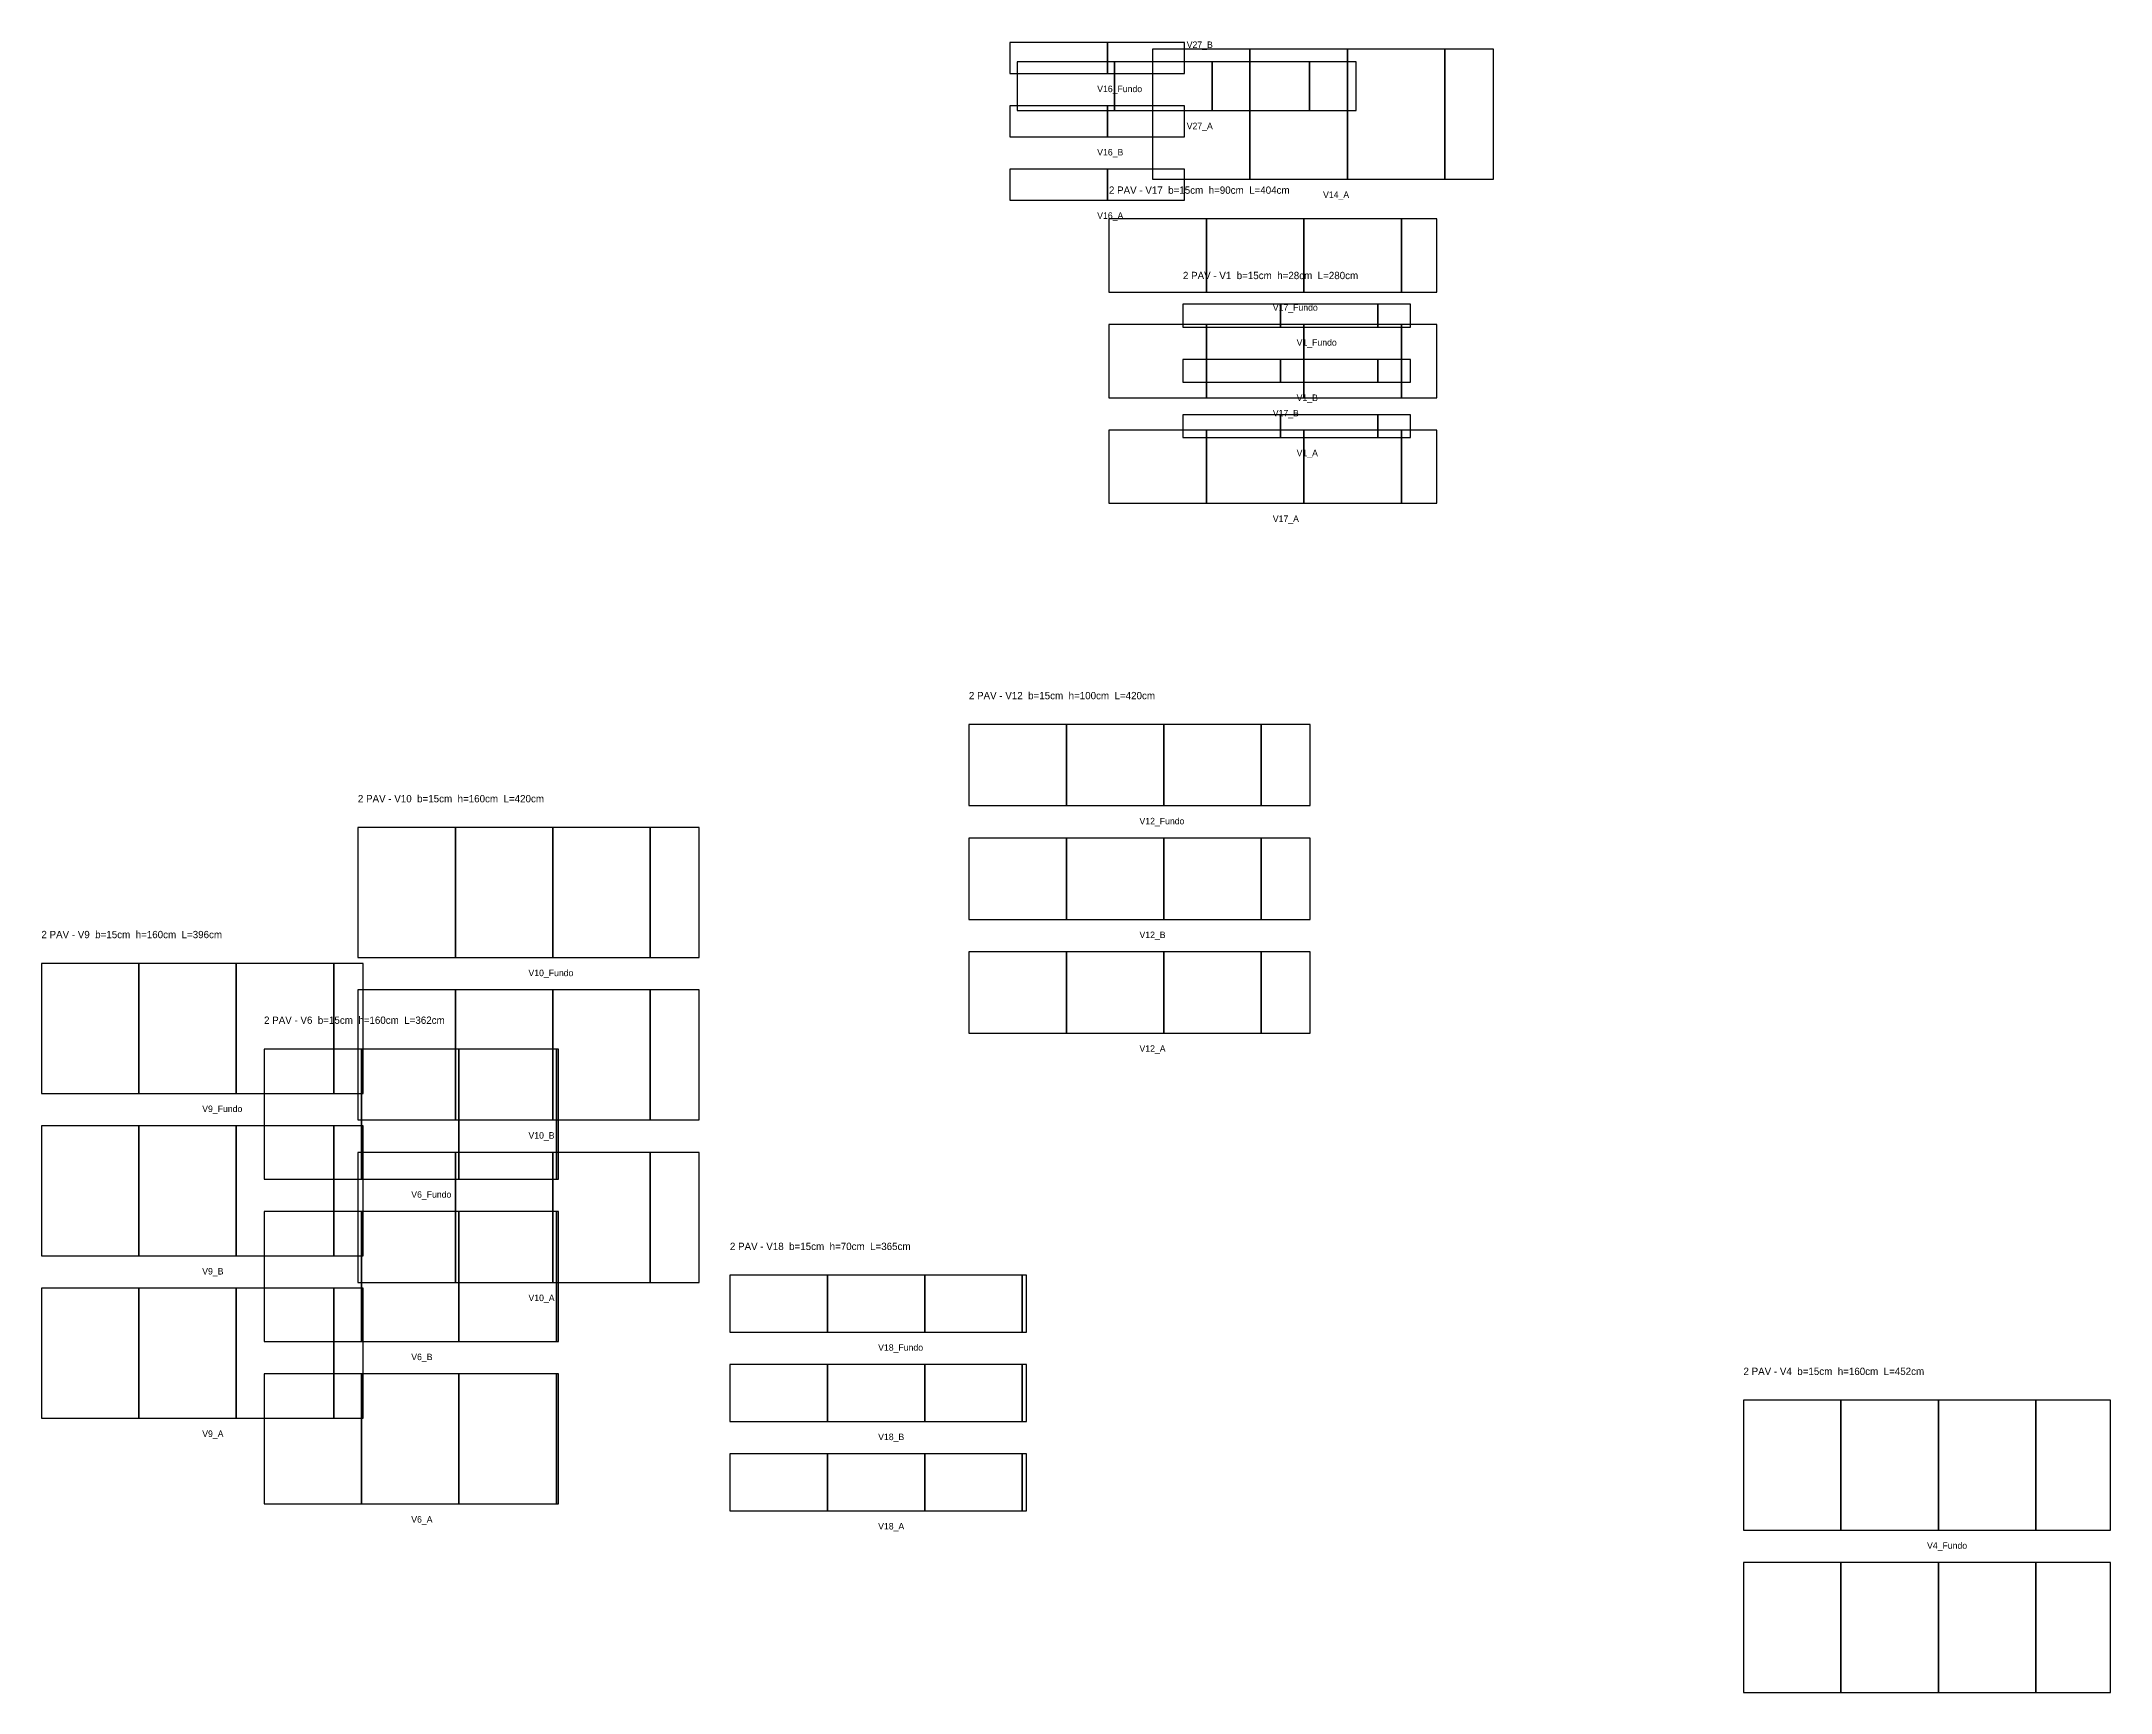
# Model space of a CAD drawing. Header units: metres. Extents: x 129372 to 135081, y 23296 to 32081.
# Drawn here: x 130948 to 133496, y 25358 to 27391 of the extents above; entities that cross this region are included whole.
import ezdxf

# ---------------------------------------------------------------- set-up
doc = ezdxf.new("R2010")
doc.units = ezdxf.units.M

msp = doc.modelspace()

# ---------------------------------------------------------------- linework, layer by layer
at = {"layer": 'Paineis'}
for points in [[(132140.65, 27351.46), (132260.65, 27351.46), (132260.65, 27389.46), (132140.65, 27389.46)], [(132260.65, 27351.46), (132355.65, 27351.46), (132355.65, 27389.46), (132260.65, 27389.46)], [(132149.58, 27305.8), (132269.58, 27305.8), (132269.58, 27365.8), (132149.58, 27365.8)], [(132269.58, 27305.8), (132389.58, 27305.8), (132389.58, 27365.8), (132269.58, 27365.8)], [(132316.19, 27221.21), (132436.19, 27221.21), (132436.19, 27381.21), (132316.19, 27381.21)], [(132389.58, 27305.8), (132509.58, 27305.8), (132509.58, 27365.8), (132389.58, 27365.8)], [(132436.19, 27221.21), (132556.19, 27221.21), (132556.19, 27381.21), (132436.19, 27381.21)], [(132509.58, 27305.8), (132567.08, 27305.8), (132567.08, 27365.8), (132509.58, 27365.8)], [(132556.19, 27221.21), (132676.19, 27221.21), (132676.19, 27381.21), (132556.19, 27381.21)], [(132676.19, 27221.21), (132736.19, 27221.21), (132736.19, 27381.21), (132676.19, 27381.21)], [(132140.65, 27273.46), (132260.65, 27273.46), (132260.65, 27311.46), (132140.65, 27311.46)], [(132260.65, 27273.46), (132355.65, 27273.46), (132355.65, 27311.46), (132260.65, 27311.46)], [(132140.65, 27195.46), (132260.65, 27195.46), (132260.65, 27233.46), (132140.65, 27233.46)], [(132260.65, 27195.46), (132355.65, 27195.46), (132355.65, 27233.46), (132260.65, 27233.46)], [(132262.59, 27082.32), (132382.59, 27082.32), (132382.59, 27172.32), (132262.59, 27172.32)], [(132382.59, 27082.32), (132502.59, 27082.32), (132502.59, 27172.32), (132382.59, 27172.32)], [(132502.59, 27082.32), (132622.59, 27082.32), (132622.59, 27172.32), (132502.59, 27172.32)], [(132622.59, 27082.32), (132666.09, 27082.32), (132666.09, 27172.32), (132622.59, 27172.32)], [(132353.67, 27039.26), (132473.67, 27039.26), (132473.67, 27067.26), (132353.67, 27067.26)], [(132473.67, 27039.26), (132593.67, 27039.26), (132593.67, 27067.26), (132473.67, 27067.26)], [(132593.67, 27039.26), (132633.67, 27039.26), (132633.67, 27067.26), (132593.67, 27067.26)], [(132262.59, 26952.32), (132382.59, 26952.32), (132382.59, 27042.32), (132262.59, 27042.32)], [(132382.59, 26952.32), (132502.59, 26952.32), (132502.59, 27042.32), (132382.59, 27042.32)], [(132502.59, 26952.32), (132622.59, 26952.32), (132622.59, 27042.32), (132502.59, 27042.32)], [(132622.59, 26952.32), (132666.09, 26952.32), (132666.09, 27042.32), (132622.59, 27042.32)], [(132353.67, 26971.26), (132473.67, 26971.26), (132473.67, 26999.26), (132353.67, 26999.26)], [(132473.67, 26971.26), (132593.67, 26971.26), (132593.67, 26999.26), (132473.67, 26999.26)], [(132593.67, 26971.26), (132633.67, 26971.26), (132633.67, 26999.26), (132593.67, 26999.26)], [(132353.67, 26903.26), (132473.67, 26903.26), (132473.67, 26931.26), (132353.67, 26931.26)], [(132473.67, 26903.26), (132593.67, 26903.26), (132593.67, 26931.26), (132473.67, 26931.26)], [(132593.67, 26903.26), (132633.67, 26903.26), (132633.67, 26931.26), (132593.67, 26931.26)], [(132262.59, 26822.32), (132382.59, 26822.32), (132382.59, 26912.32), (132262.59, 26912.32)], [(132382.59, 26822.32), (132502.59, 26822.32), (132502.59, 26912.32), (132382.59, 26912.32)], [(132502.59, 26822.32), (132622.59, 26822.32), (132622.59, 26912.32), (132502.59, 26912.32)], [(132622.59, 26822.32), (132666.09, 26822.32), (132666.09, 26912.32), (132622.59, 26912.32)], [(132090.18, 26450.11), (132210.18, 26450.11), (132210.18, 26550.11), (132090.18, 26550.11)], [(132210.18, 26450.11), (132330.18, 26450.11), (132330.18, 26550.11), (132210.18, 26550.11)], [(132330.18, 26450.11), (132450.18, 26450.11), (132450.18, 26550.11), (132330.18, 26550.11)], [(132450.18, 26450.11), (132510.18, 26450.11), (132510.18, 26550.11), (132450.18, 26550.11)], [(131337.97, 26263.23), (131457.97, 26263.23), (131457.97, 26423.23), (131337.97, 26423.23)], [(131457.97, 26263.23), (131577.97, 26263.23), (131577.97, 26423.23), (131457.97, 26423.23)], [(131577.97, 26263.23), (131697.97, 26263.23), (131697.97, 26423.23), (131577.97, 26423.23)], [(131697.97, 26263.23), (131757.97, 26263.23), (131757.97, 26423.23), (131697.97, 26423.23)], [(132090.18, 26310.11), (132210.18, 26310.11), (132210.18, 26410.11), (132090.18, 26410.11)], [(132210.18, 26310.11), (132330.18, 26310.11), (132330.18, 26410.11), (132210.18, 26410.11)], [(132330.18, 26310.11), (132450.18, 26310.11), (132450.18, 26410.11), (132330.18, 26410.11)], [(132450.18, 26310.11), (132510.18, 26310.11), (132510.18, 26410.11), (132450.18, 26410.11)], [(132090.18, 26170.11), (132210.18, 26170.11), (132210.18, 26270.11), (132090.18, 26270.11)], [(132210.18, 26170.11), (132330.18, 26170.11), (132330.18, 26270.11), (132210.18, 26270.11)], [(132330.18, 26170.11), (132450.18, 26170.11), (132450.18, 26270.11), (132330.18, 26270.11)], [(132450.18, 26170.11), (132510.18, 26170.11), (132510.18, 26270.11), (132450.18, 26270.11)], [(130948.32, 26095.97), (131068.32, 26095.97), (131068.32, 26255.97), (130948.32, 26255.97)], [(131068.32, 26095.97), (131188.32, 26095.97), (131188.32, 26255.97), (131068.32, 26255.97)], [(131188.32, 26095.97), (131308.32, 26095.97), (131308.32, 26255.97), (131188.32, 26255.97)], [(131308.32, 26095.97), (131344.32, 26095.97), (131344.32, 26255.97), (131308.32, 26255.97)], [(131337.97, 26063.23), (131457.97, 26063.23), (131457.97, 26223.23), (131337.97, 26223.23)], [(131457.97, 26063.23), (131577.97, 26063.23), (131577.97, 26223.23), (131457.97, 26223.23)], [(131577.97, 26063.23), (131697.97, 26063.23), (131697.97, 26223.23), (131577.97, 26223.23)], [(131697.97, 26063.23), (131757.97, 26063.23), (131757.97, 26223.23), (131697.97, 26223.23)], [(131222.43, 25990.54), (131342.43, 25990.54), (131342.43, 26150.54), (131222.43, 26150.54)], [(131342.43, 25990.54), (131462.43, 25990.54), (131462.43, 26150.54), (131342.43, 26150.54)], [(131462.43, 25990.54), (131582.43, 25990.54), (131582.43, 26150.54), (131462.43, 26150.54)], [(131582.43, 25990.54), (131584.93, 25990.54), (131584.93, 26150.54), (131582.43, 26150.54)], [(130948.32, 25895.97), (131068.32, 25895.97), (131068.32, 26055.97), (130948.32, 26055.97)], [(131068.32, 25895.97), (131188.32, 25895.97), (131188.32, 26055.97), (131068.32, 26055.97)], [(131188.32, 25895.97), (131308.32, 25895.97), (131308.32, 26055.97), (131188.32, 26055.97)], [(131308.32, 25895.97), (131344.32, 25895.97), (131344.32, 26055.97), (131308.32, 26055.97)], [(131337.97, 25863.23), (131457.97, 25863.23), (131457.97, 26023.23), (131337.97, 26023.23)], [(131457.97, 25863.23), (131577.97, 25863.23), (131577.97, 26023.23), (131457.97, 26023.23)], [(131577.97, 25863.23), (131697.97, 25863.23), (131697.97, 26023.23), (131577.97, 26023.23)], [(131697.97, 25863.23), (131757.97, 25863.23), (131757.97, 26023.23), (131697.97, 26023.23)], [(131222.43, 25790.54), (131342.43, 25790.54), (131342.43, 25950.54), (131222.43, 25950.54)], [(131342.43, 25790.54), (131462.43, 25790.54), (131462.43, 25950.54), (131342.43, 25950.54)], [(131462.43, 25790.54), (131582.43, 25790.54), (131582.43, 25950.54), (131462.43, 25950.54)], [(131582.43, 25790.54), (131584.93, 25790.54), (131584.93, 25950.54), (131582.43, 25950.54)], [(131795.96, 25802.11), (131915.96, 25802.11), (131915.96, 25872.11), (131795.96, 25872.11)], [(131915.96, 25802.11), (132035.96, 25802.11), (132035.96, 25872.11), (131915.96, 25872.11)], [(132035.96, 25802.11), (132155.96, 25802.11), (132155.96, 25872.11), (132035.96, 25872.11)], [(132155.96, 25802.11), (132160.96, 25802.11), (132160.96, 25872.11), (132155.96, 25872.11)], [(130948.32, 25695.97), (131068.32, 25695.97), (131068.32, 25855.97), (130948.32, 25855.97)], [(131068.32, 25695.97), (131188.32, 25695.97), (131188.32, 25855.97), (131068.32, 25855.97)], [(131188.32, 25695.97), (131308.32, 25695.97), (131308.32, 25855.97), (131188.32, 25855.97)], [(131308.32, 25695.97), (131344.32, 25695.97), (131344.32, 25855.97), (131308.32, 25855.97)], [(131795.96, 25692.11), (131915.96, 25692.11), (131915.96, 25762.11), (131795.96, 25762.11)], [(131915.96, 25692.11), (132035.96, 25692.11), (132035.96, 25762.11), (131915.96, 25762.11)], [(132035.96, 25692.11), (132155.96, 25692.11), (132155.96, 25762.11), (132035.96, 25762.11)], [(132155.96, 25692.11), (132160.96, 25692.11), (132160.96, 25762.11), (132155.96, 25762.11)], [(131222.43, 25590.54), (131342.43, 25590.54), (131342.43, 25750.54), (131222.43, 25750.54)], [(131342.43, 25590.54), (131462.43, 25590.54), (131462.43, 25750.54), (131342.43, 25750.54)], [(131462.43, 25590.54), (131582.43, 25590.54), (131582.43, 25750.54), (131462.43, 25750.54)], [(131582.43, 25590.54), (131584.93, 25590.54), (131584.93, 25750.54), (131582.43, 25750.54)], [(133043.75, 25558.3), (133163.75, 25558.3), (133163.75, 25718.3), (133043.75, 25718.3)], [(133163.75, 25558.3), (133283.75, 25558.3), (133283.75, 25718.3), (133163.75, 25718.3)], [(133283.75, 25558.3), (133403.75, 25558.3), (133403.75, 25718.3), (133283.75, 25718.3)], [(133403.75, 25558.3), (133495.75, 25558.3), (133495.75, 25718.3), (133403.75, 25718.3)], [(131795.96, 25582.11), (131915.96, 25582.11), (131915.96, 25652.11), (131795.96, 25652.11)], [(131915.96, 25582.11), (132035.96, 25582.11), (132035.96, 25652.11), (131915.96, 25652.11)], [(132035.96, 25582.11), (132155.96, 25582.11), (132155.96, 25652.11), (132035.96, 25652.11)], [(132155.96, 25582.11), (132160.96, 25582.11), (132160.96, 25652.11), (132155.96, 25652.11)], [(133043.75, 25358.3), (133163.75, 25358.3), (133163.75, 25518.3), (133043.75, 25518.3)], [(133163.75, 25358.3), (133283.75, 25358.3), (133283.75, 25518.3), (133163.75, 25518.3)], [(133283.75, 25358.3), (133403.75, 25358.3), (133403.75, 25518.3), (133283.75, 25518.3)], [(133403.75, 25358.3), (133495.75, 25358.3), (133495.75, 25518.3), (133403.75, 25518.3)]]:
    msp.add_lwpolyline(points, close=True, dxfattribs=at)

# ---------------------------------------------------------------- texts
at = {"layer": 'NOMENCLATURA', "char_height": 9, "attachment_point": 1}
for s, insert in [('2 PAV - V17  b=15cm  h=90cm  L=404cm', (132262.59, 27212.32)), ('2 PAV - V1  b=15cm  h=28cm  L=280cm', (132353.67, 27107.26)), ('2 PAV - V12  b=15cm  h=100cm  L=420cm', (132090.18, 26590.11)), ('2 PAV - V10  b=15cm  h=160cm  L=420cm', (131337.97, 26463.23)), ('2 PAV - V9  b=15cm  h=160cm  L=396cm', (130948.32, 26295.97)), ('2 PAV - V6  b=15cm  h=160cm  L=362cm', (131222.43, 26190.54)), ('2 PAV - V18  b=15cm  h=70cm  L=365cm', (131795.96, 25912.11)), ('2 PAV - V4  b=15cm  h=160cm  L=452cm', (133043.75, 25758.3))]:
    msp.add_mtext(s, dxfattribs=dict(at, insert=insert))
at = {"layer": 'Texto Secao', "char_height": 8, "attachment_point": 1}
for s, insert in [('V27_B', (132358.33, 27390.8)), ('V16_Fundo', (132248.15, 27336.46)), ('V27_A', (132358.33, 27290.8)), ('V16_B', (132248.15, 27258.46)), ('V14_A', (132526.19, 27206.21)), ('V16_A', (132248.15, 27180.46)), ('V17_Fundo', (132464.34, 27067.32)), ('V1_Fundo', (132493.67, 27024.26)), ('V1_B', (132493.67, 26956.26)), ('V17_B', (132464.34, 26937.32)), ('V1_A', (132493.67, 26888.26)), ('V17_A', (132464.34, 26807.32)), ('V12_Fundo', (132300.18, 26435.11)), ('V12_B', (132300.18, 26295.11)), ('V10_Fundo', (131547.97, 26248.23)), ('V12_A', (132300.18, 26155.11)), ('V9_Fundo', (131146.32, 26080.97)), ('V10_B', (131547.97, 26048.23)), ('V6_Fundo', (131403.68, 25975.54)), ('V9_B', (131146.32, 25880.97)), ('V10_A', (131547.97, 25848.23)), ('V18_Fundo', (131978.46, 25787.11)), ('V6_B', (131403.68, 25775.54)), ('V9_A', (131146.32, 25680.97)), ('V18_B', (131978.46, 25677.11)), ('V6_A', (131403.68, 25575.54)), ('V18_A', (131978.46, 25567.11)), ('V4_Fundo', (133269.75, 25543.3))]:
    msp.add_mtext(s, dxfattribs=dict(at, insert=insert))

doc.saveas('drawing.dxf')
